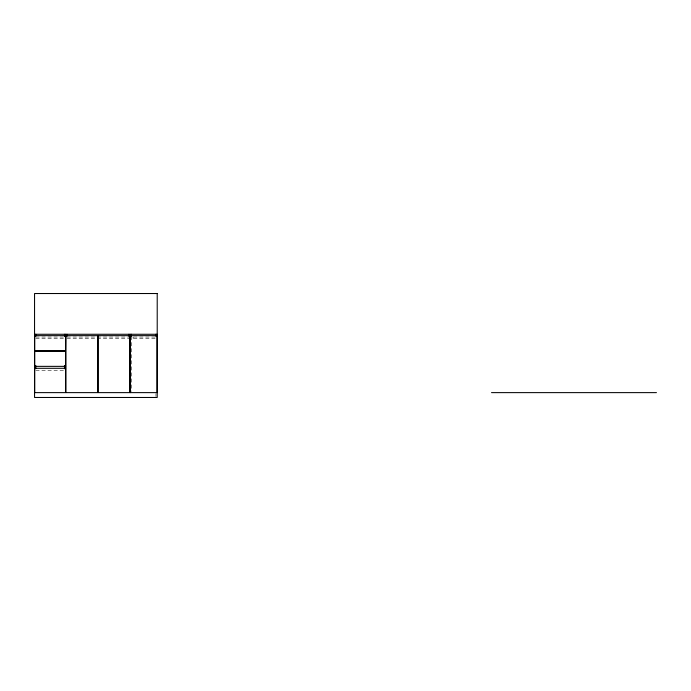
<?xml version="1.0" encoding="UTF-8"?>
<svg xmlns="http://www.w3.org/2000/svg" width="691" height="691" viewBox="0 0 691 691"><rect width="100%" height="100%" fill="white"/><g stroke="black" fill="none" stroke-linecap="round" stroke-linejoin="round"><path stroke-width="0.52" stroke-dasharray="3.46 2.59" d="M35.794 337.044L63.425 337.044M66.984 337.044L155.959 337.044M35.794 338.296L63.425 338.296M66.984 338.296L155.959 338.296M35.794 370.376L63.425 370.376M155.959 393.594L155.959 396.504M133.095 337.044L133.095 338.296M131.428 336.431L131.428 391.374"/><path stroke-width="1.04" d="M34.55 334.271L157.211 334.271M65.593 335.662L34.688 335.662L34.688 350.907L65.593 350.907L65.731 334.271M65.593 366.36L34.688 366.36L34.688 351.114L65.593 351.114L65.593 392.488M65.593 368.303L34.688 368.303L34.688 392.488M34.55 392.626L157.211 392.626M491.517 392.626L656.45 392.626M157.073 392.488L157.073 335.662L130.323 335.662L130.323 392.488M155.959 334.271L155.959 336.431M131.428 334.271L131.428 336.431M130.184 334.271L130.184 392.626M130.046 392.488L130.046 335.662L98.096 335.662L98.096 392.488M128.932 334.271L128.932 336.431M97.82 392.488L97.82 335.662L65.87 335.662L65.87 392.488M66.984 334.271L66.984 336.431M64.488 334.271L64.488 336.431M64.488 365.522L64.488 368.752M35.794 334.271L35.794 336.431M35.794 365.522L35.794 368.752M157.211 293.528L34.55 293.528L34.55 397.472L157.211 397.472L157.211 293.528"/></g></svg>
